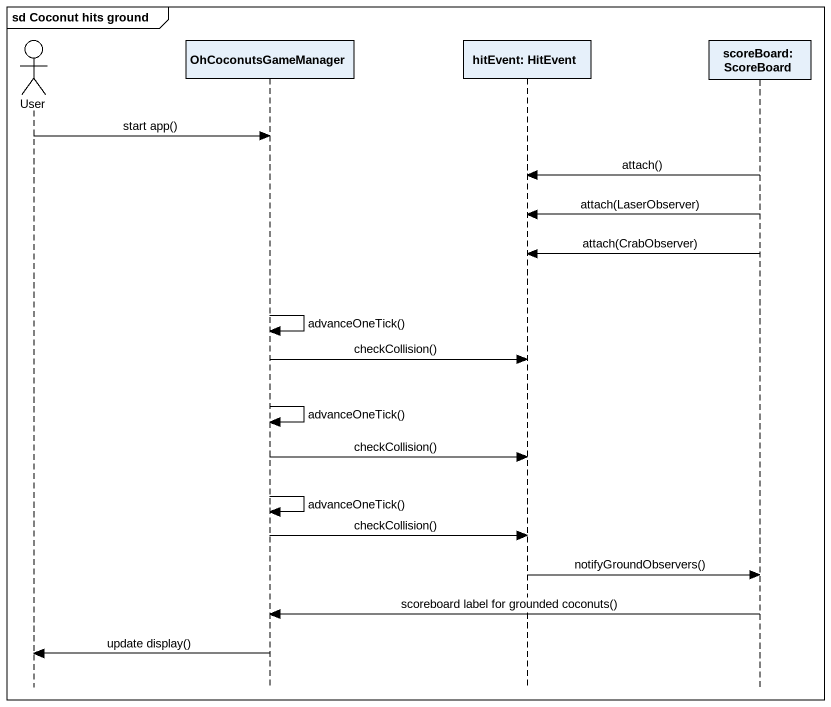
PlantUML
@startuml
mainframe sd Coconut hits ground
hide footbox
actor User
participant OhCoconutsGameManager
participant "hitEvent: HitEvent" as hitEvent_HitEvent
participant "scoreBoard: ScoreBoard" as scoreBoard_ScoreBoard

User -> OhCoconutsGameManager : start app()
scoreBoard_ScoreBoard -> hitEvent_HitEvent : attach()
scoreBoard_ScoreBoard -> hitEvent_HitEvent : attach(LaserObserver)
scoreBoard_ScoreBoard -> hitEvent_HitEvent : attach(CrabObserver)
OhCoconutsGameManager -> OhCoconutsGameManager : advanceOneTick()
OhCoconutsGameManager -> hitEvent_HitEvent : checkCollision()
OhCoconutsGameManager -> OhCoconutsGameManager : advanceOneTick()
OhCoconutsGameManager -> hitEvent_HitEvent : checkCollision()
OhCoconutsGameManager -> OhCoconutsGameManager : advanceOneTick()
OhCoconutsGameManager -> hitEvent_HitEvent : checkCollision()
hitEvent_HitEvent -> scoreBoard_ScoreBoard : notifyGroundObservers()
scoreBoard_ScoreBoard -> OhCoconutsGameManager : scoreboard label for grounded coconuts()
OhCoconutsGameManager -> User : update display()
@enduml
